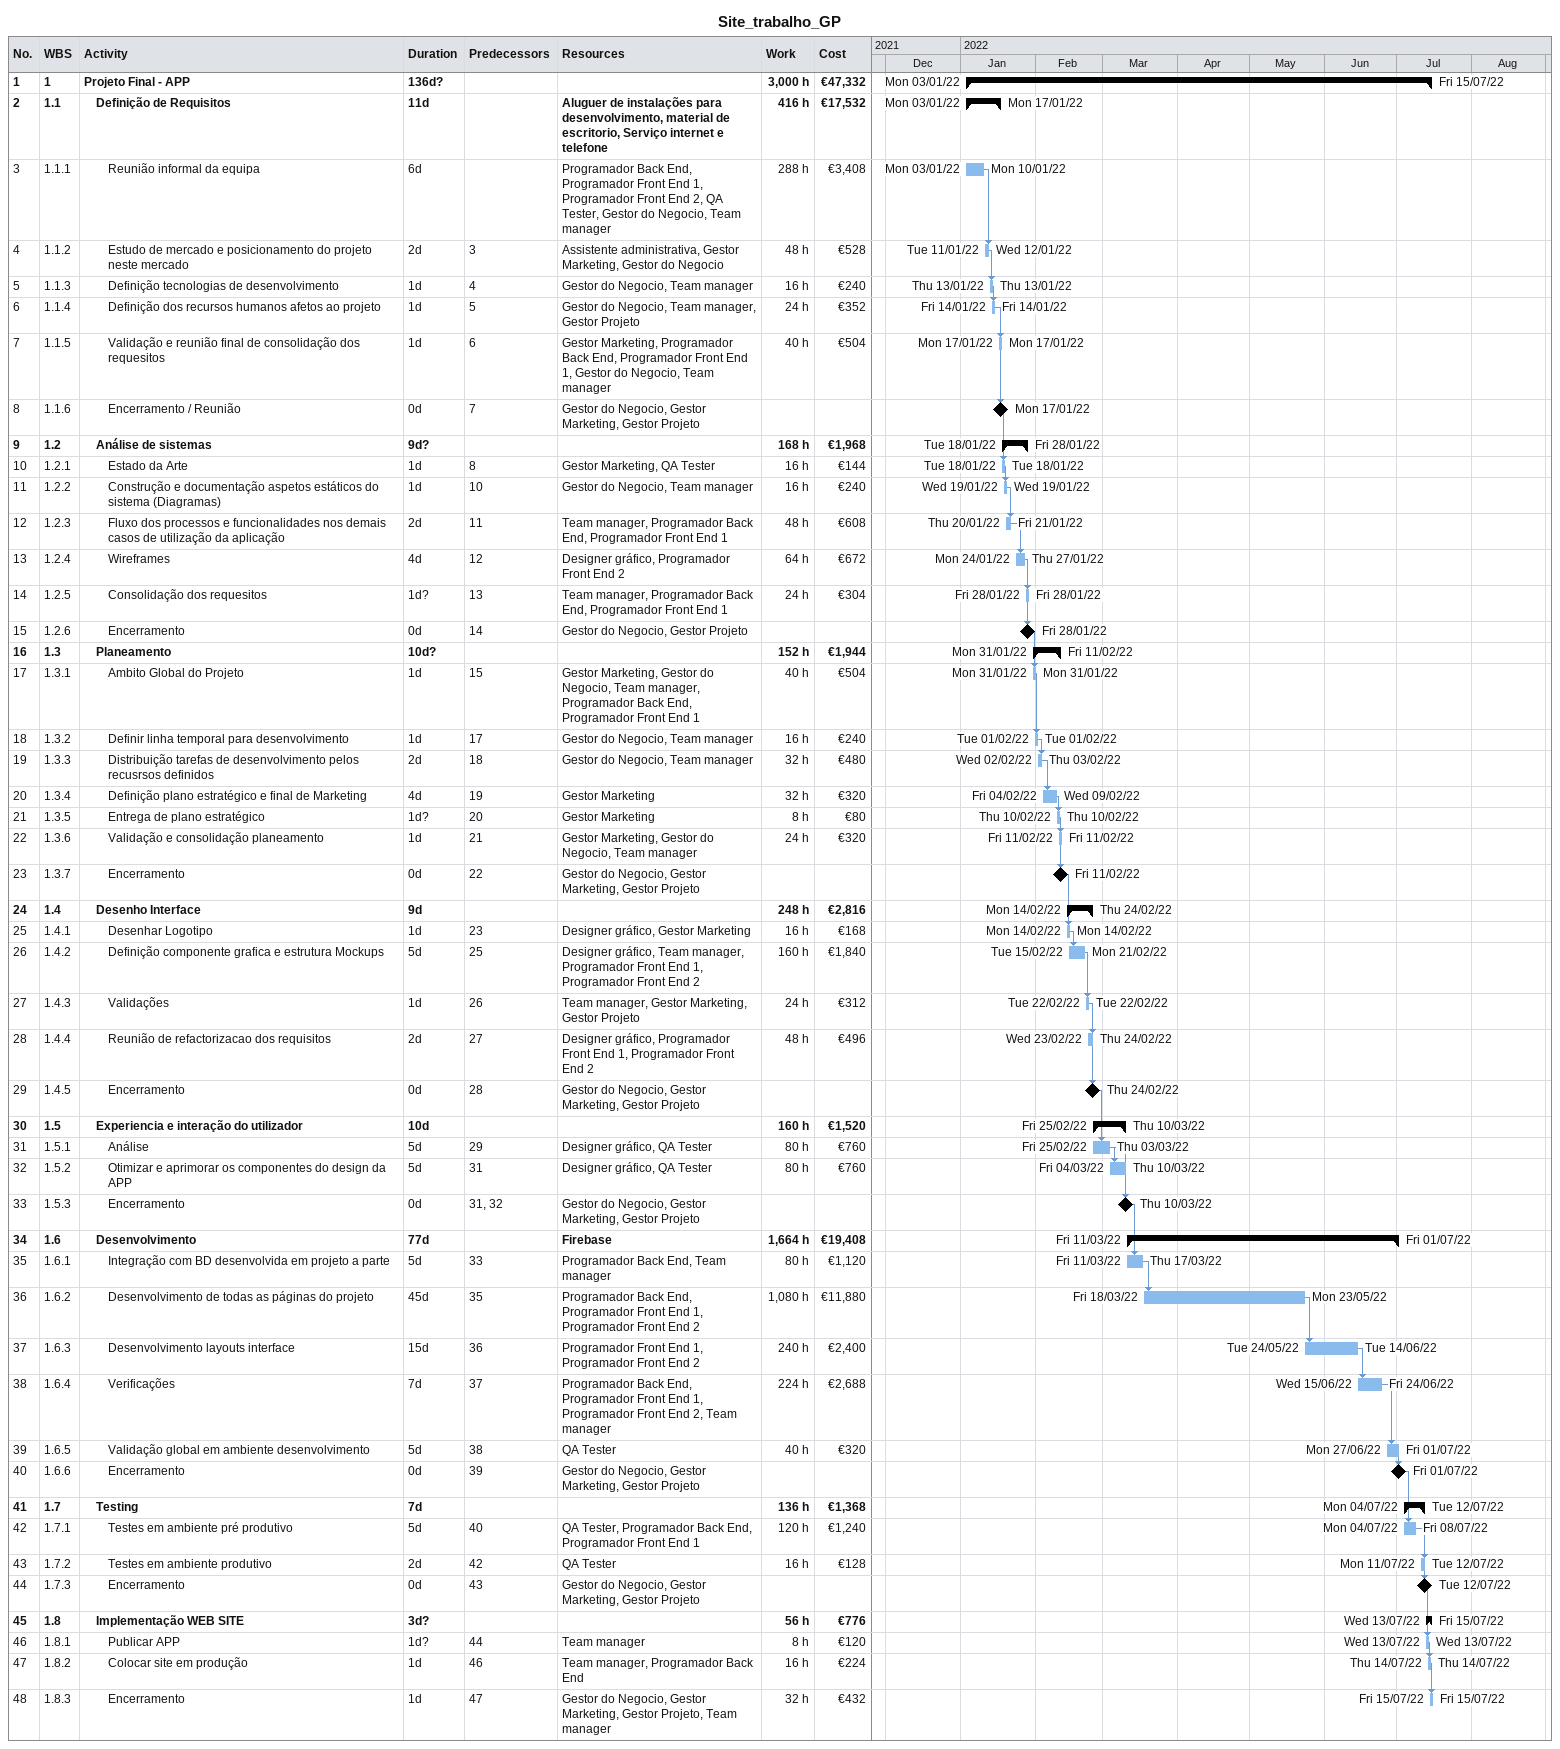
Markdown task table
Site_trabalho_GP

| ID | WBS | Task | Duration | Start | Finish | Predecessors | Resources | Work (h) | Cost (€) |
|---|---|---|---|---|---|---|---|---|---|
| 1 | 1 | **Projeto Final - APP** | 136d? | 2022-01-03 | 2022-07-15 |  |  | 3000 | 47332 |
| 2 | 1.1 | **Definição de Requisitos** | 11d | 2022-01-03 | 2022-01-17 |  | Aluguer de instalações para desenvolvimento, material de escritorio, Serviço internet e telefone | 416 | 17532 |
| 3 | 1.1.1 | Reunião informal da equipa | 6d | 2022-01-03 | 2022-01-10 |  | Programador Back End, Programador Front End 1, Programador Front End 2, QA Tester, Gestor do Negocio, Team manager | 288 | 3408 |
| 4 | 1.1.2 | Estudo de mercado e posicionamento do projeto neste mercado | 2d | 2022-01-11 | 2022-01-12 | 3 | Assistente administrativa, Gestor Marketing, Gestor do Negocio | 48 | 528 |
| 5 | 1.1.3 | Definição tecnologias de desenvolvimento | 1d | 2022-01-13 | 2022-01-13 | 4 | Gestor do Negocio, Team manager | 16 | 240 |
| 6 | 1.1.4 | Definição dos recursos humanos afetos ao projeto | 1d | 2022-01-14 | 2022-01-14 | 5 | Gestor do Negocio, Team manager, Gestor Projeto | 24 | 352 |
| 7 | 1.1.5 | Validação e reunião final de consolidação dos requesitos | 1d | 2022-01-17 | 2022-01-17 | 6 | Gestor Marketing, Programador Back End, Programador Front End 1, Gestor do Negocio, Team manager | 40 | 504 |
| 8 | 1.1.6 | Encerramento / Reunião | 0d | 2022-01-17 | 2022-01-17 | 7 | Gestor do Negocio, Gestor Marketing, Gestor Projeto |  |  |
| 9 | 1.2 | **Análise de sistemas** | 9d? | 2022-01-18 | 2022-01-28 |  |  | 168 | 1968 |
| 10 | 1.2.1 | Estado da Arte | 1d | 2022-01-18 | 2022-01-18 | 8 | Gestor Marketing, QA Tester | 16 | 144 |
| 11 | 1.2.2 | Construção e documentação aspetos estáticos do sistema (Diagramas) | 1d | 2022-01-19 | 2022-01-19 | 10 | Gestor do Negocio, Team manager | 16 | 240 |
| 12 | 1.2.3 | Fluxo dos processos e funcionalidades nos demais casos de utilização da aplicação | 2d | 2022-01-20 | 2022-01-21 | 11 | Team manager, Programador Back End, Programador Front End 1 | 48 | 608 |
| 13 | 1.2.4 | Wireframes | 4d | 2022-01-24 | 2022-01-27 | 12 | Designer gráfico, Programador Front End 2 | 64 | 672 |
| 14 | 1.2.5 | Consolidação dos requesitos | 1d? | 2022-01-28 | 2022-01-28 | 13 | Team manager, Programador Back End, Programador Front End 1 | 24 | 304 |
| 15 | 1.2.6 | Encerramento | 0d | 2022-01-28 | 2022-01-28 | 14 | Gestor do Negocio, Gestor Projeto |  |  |
| 16 | 1.3 | **Planeamento** | 10d? | 2022-01-31 | 2022-02-11 |  |  | 152 | 1944 |
| 17 | 1.3.1 | Ambito Global do Projeto | 1d | 2022-01-31 | 2022-01-31 | 15 | Gestor Marketing, Gestor do Negocio, Team manager, Programador Back End, Programador Front End 1 | 40 | 504 |
| 18 | 1.3.2 | Definir linha temporal para desenvolvimento | 1d | 2022-02-01 | 2022-02-01 | 17 | Gestor do Negocio, Team manager | 16 | 240 |
| 19 | 1.3.3 | Distribuição tarefas de desenvolvimento pelos recusrsos definidos | 2d | 2022-02-02 | 2022-02-03 | 18 | Gestor do Negocio, Team manager | 32 | 480 |
| 20 | 1.3.4 | Definição plano estratégico e final de Marketing | 4d | 2022-02-04 | 2022-02-09 | 19 | Gestor Marketing | 32 | 320 |
| 21 | 1.3.5 | Entrega de plano estratégico | 1d? | 2022-02-10 | 2022-02-10 | 20 | Gestor Marketing | 8 | 80 |
| 22 | 1.3.6 | Validação e consolidação planeamento | 1d | 2022-02-11 | 2022-02-11 | 21 | Gestor Marketing, Gestor do Negocio, Team manager | 24 | 320 |
| 23 | 1.3.7 | Encerramento | 0d | 2022-02-11 | 2022-02-11 | 22 | Gestor do Negocio, Gestor Marketing, Gestor Projeto |  |  |
| 24 | 1.4 | **Desenho Interface** | 9d | 2022-02-14 | 2022-02-24 |  |  | 248 | 2816 |
| 25 | 1.4.1 | Desenhar Logotipo | 1d | 2022-02-14 | 2022-02-14 | 23 | Designer gráfico, Gestor Marketing | 16 | 168 |
| 26 | 1.4.2 | Definição componente grafica e estrutura Mockups | 5d | 2022-02-15 | 2022-02-21 | 25 | Designer gráfico, Team manager, Programador Front End 1, Programador Front End 2 | 160 | 1840 |
| 27 | 1.4.3 | Validações | 1d | 2022-02-22 | 2022-02-22 | 26 | Team manager, Gestor Marketing, Gestor Projeto | 24 | 312 |
| 28 | 1.4.4 | Reunião de refactorizacao dos requisitos | 2d | 2022-02-23 | 2022-02-24 | 27 | Designer gráfico, Programador Front End 1, Programador Front End 2 | 48 | 496 |
| 29 | 1.4.5 | Encerramento | 0d | 2022-02-24 | 2022-02-24 | 28 | Gestor do Negocio, Gestor Marketing, Gestor Projeto |  |  |
| 30 | 1.5 | **Experiencia e interação do utilizador** | 10d | 2022-02-25 | 2022-03-10 |  |  | 160 | 1520 |
| 31 | 1.5.1 | Análise | 5d | 2022-02-25 | 2022-03-03 | 29 | Designer gráfico, QA Tester | 80 | 760 |
| 32 | 1.5.2 | Otimizar e aprimorar os componentes do design da APP | 5d | 2022-03-04 | 2022-03-10 | 31 | Designer gráfico, QA Tester | 80 | 760 |
| 33 | 1.5.3 | Encerramento | 0d | 2022-03-10 | 2022-03-10 | 31, 32 | Gestor do Negocio, Gestor Marketing, Gestor Projeto |  |  |
| 34 | 1.6 | **Desenvolvimento** | 77d | 2022-03-11 | 2022-07-01 |  | Firebase | 1664 | 19408 |
| 35 | 1.6.1 | Integração com BD desenvolvida em projeto a parte | 5d | 2022-03-11 | 2022-03-17 | 33 | Programador Back End, Team manager | 80 | 1120 |
| 36 | 1.6.2 | Desenvolvimento de todas as páginas do projeto | 45d | 2022-03-18 | 2022-05-23 | 35 | Programador Back End, Programador Front End 1, Programador Front End 2 | 1080 | 11880 |
| 37 | 1.6.3 | Desenvolvimento layouts interface | 15d | 2022-05-24 | 2022-06-14 | 36 | Programador Front End 1, Programador Front End 2 | 240 | 2400 |
| 38 | 1.6.4 | Verificações | 7d | 2022-06-15 | 2022-06-24 | 37 | Programador Back End, Programador Front End 1, Programador Front End 2, Team manager | 224 | 2688 |
| 39 | 1.6.5 | Validação global em ambiente desenvolvimento | 5d | 2022-06-27 | 2022-07-01 | 38 | QA Tester | 40 | 320 |
| 40 | 1.6.6 | Encerramento | 0d | 2022-07-01 | 2022-07-01 | 39 | Gestor do Negocio, Gestor Marketing, Gestor Projeto |  |  |
| 41 | 1.7 | **Testing** | 7d | 2022-07-04 | 2022-07-12 |  |  | 136 | 1368 |
| 42 | 1.7.1 | Testes em ambiente pré produtivo | 5d | 2022-07-04 | 2022-07-08 | 40 | QA Tester, Programador Back End, Programador Front End 1 | 120 | 1240 |
| 43 | 1.7.2 | Testes em ambiente produtivo | 2d | 2022-07-11 | 2022-07-12 | 42 | QA Tester | 16 | 128 |
| 44 | 1.7.3 | Encerramento | 0d | 2022-07-12 | 2022-07-12 | 43 | Gestor do Negocio, Gestor Marketing, Gestor Projeto |  |  |
| 45 | 1.8 | **Implementação WEB SITE** | 3d? | 2022-07-13 | 2022-07-15 |  |  | 56 | 776 |
| 46 | 1.8.1 | Publicar APP | 1d? | 2022-07-13 | 2022-07-13 | 44 | Team manager | 8 | 120 |
| 47 | 1.8.2 | Colocar site em produção | 1d | 2022-07-14 | 2022-07-14 | 46 | Team manager, Programador Back End | 16 | 224 |
| 48 | 1.8.3 | Encerramento | 1d | 2022-07-15 | 2022-07-15 | 47 | Gestor do Negocio, Gestor Marketing, Gestor Projeto, Team manager | 32 | 432 |
